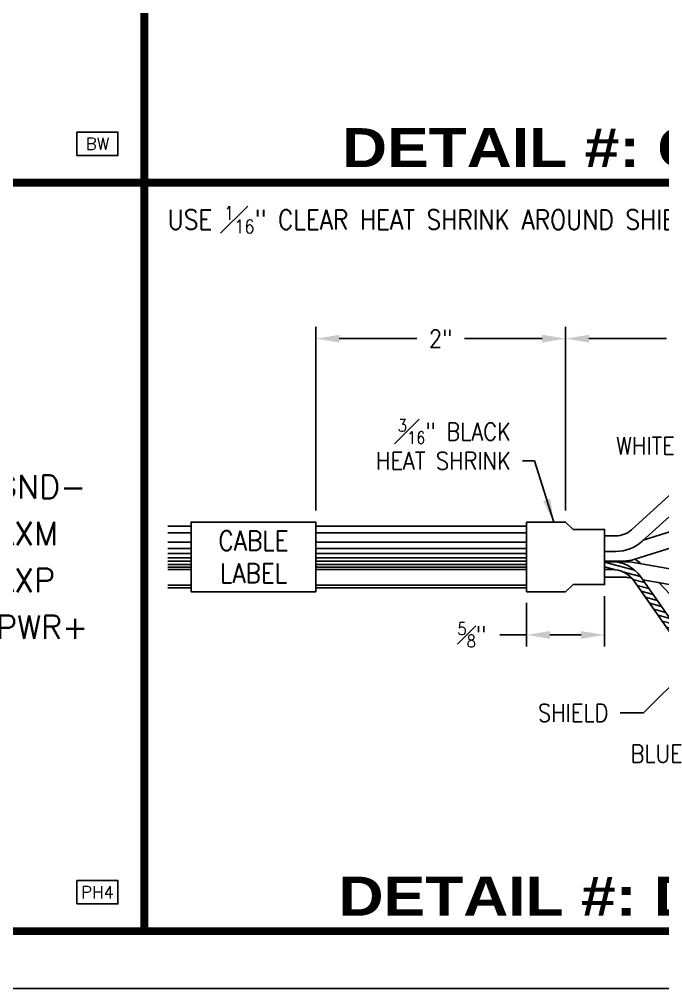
# Model space of a CAD drawing. Header units: inches. Extents: x 0 to 36.7, y 0 to 29.3.
# Drawn here: x 7.73 to 10.306, y 0 to 3.885 of the extents above; entities that cross this region are included whole.
import ezdxf
from ezdxf.enums import TextEntityAlignment as Align

# ---------------------------------------------------------------- set-up
doc = ezdxf.new("R2010")
doc.units = ezdxf.units.IN
doc.header["$MEASUREMENT"] = 0
for name, color, linetype in [('BLACK', 7, 'Continuous'), ('BLUE', 172, 'Continuous'), ('CABLE', 7, 'Continuous'), ('CONDUCTOR', 7, 'Continuous'), ('CONN', 7, 'Continuous'), ('CONN-TXT', 7, 'Continuous'), ('HEAT SHRINK', 7, 'Continuous'), ('RED', 12, 'Continuous'), ('WHITE', 7, 'Continuous')]:
    doc.layers.add(name, color=color, linetype=linetype)
doc.styles.add('Arial Black', font='')
doc.styles.add('CONNECTOR', font='SIMPLEX.shx', dxfattribs={"width": 0.75, "height": 0.0625})
doc.styles.add('ROMANS', font='romans', dxfattribs={"width": 0.875})
doc.styles.get('Arial Black').set_extended_font_data('Arial Black')
doc.dimstyles.new('CONN2', dxfattribs={"dimscale": 0.75, "dimtxt": 0.09375, "dimasz": 0.125, "dimexe": 0.0625, "dimexo": 0.0625, "dimgap": 0.0625, "dimtad": 0, "dimdec": 3, "dimzin": 4, "dimdsep": 46, "dimtxsty": 'ROMANS', "dimcen": 0.0625, "dimadec": 0, "dimazin": 0, "dimtfac": 1, "dimtdec": 3, "dimtofl": 0, "dimtmove": 0, "dimatfit": 3, "dimfxl": 1, "dimtolj": 1, "dimtzin": 0, "dimarcsym": 0})

# ---------------------------------------------------------------- blocks, each defined once
blk = doc.blocks.new('C2.024.01')
at = {"layer": 'CONN', "const_width": 0.0312}
blk.add_lwpolyline([(0, 0), (4, 0), (4, 3), (0, 3)], close=True, dxfattribs=at)
at = {"layer": 'CONN-TXT', "style": 'Arial Black'}
blk.add_text('DETAIL #: C2.024.01', height=0.15625, dxfattribs=at).set_placement((2, 0.0156), align=Align.BOTTOM_CENTER)
blk = doc.blocks.new('*D221')
at = {"layer": 'CONN-TXT', "color": 0, "lineweight": -2, "transparency": 16777216}
for p, q in [((1.6875, 1.6865), (1.6875, 2.4219)), ((2.6875, 1.8594), (2.6875, 2.4219)), ((1.7812, 2.375), (2.0921, 2.375)), ((2.5937, 2.375), (2.2829, 2.375))]:
    blk.add_line(p, q, dxfattribs=at)
at = {"layer": 'CONN-TXT', "color": 0, "transparency": 16777216}
for points in [[(1.7812, 2.3906), (1.7812, 2.3594), (1.6875, 2.375)], [(2.5937, 2.3906), (2.5937, 2.3594), (2.6875, 2.375)]]:
    blk.add_solid(points, dxfattribs=at)
at = {"layer": 'Defpoints', "color": 0, "transparency": 16777216}
for p in [(1.6875, 2.375), (2.6875, 1.8125), (1.6875, 1.6396)]:
    blk.add_point(p, dxfattribs=at)
at = {"layer": 'CONN-TXT', "color": 0, "transparency": 16777216, "insert": (2.1875, 2.375), "char_height": 0.07031, "attachment_point": 5, "style": 'ROMANS'}
blk.add_mtext('\\A1;2"', dxfattribs=at)
blk = doc.blocks.new('*D222')
at = {"layer": 'CONN-TXT', "color": 0, "lineweight": -2, "transparency": 16777216}
for p, q in [((0.6875, 1.6865), (0.6875, 2.4219)), ((1.6875, 1.6865), (1.6875, 2.4219)), ((0.7812, 2.375), (1.0921, 2.375)), ((1.5937, 2.375), (1.2829, 2.375))]:
    blk.add_line(p, q, dxfattribs=at)
at = {"layer": 'CONN-TXT', "color": 0, "transparency": 16777216}
for points in [[(0.7812, 2.3906), (0.7812, 2.3594), (0.6875, 2.375)], [(1.5937, 2.3906), (1.5937, 2.3594), (1.6875, 2.375)]]:
    blk.add_solid(points, dxfattribs=at)
at = {"layer": 'Defpoints', "color": 0, "transparency": 16777216}
for p in [(0.6875, 2.375), (0.6875, 1.6396), (1.6875, 1.6396)]:
    blk.add_point(p, dxfattribs=at)
at = {"layer": 'CONN-TXT', "color": 0, "transparency": 16777216, "insert": (1.1875, 2.375), "char_height": 0.07031, "attachment_point": 5, "style": 'ROMANS'}
blk.add_mtext('\\A1;2"', dxfattribs=at)
blk = doc.blocks.new('ELLIPSE')
at = {"color": 0, "extrusion": (0, 0, -1)}
blk.add_ellipse((0, 0), major_axis=(1, 0), ratio=0.5, dxfattribs=at)
blk = doc.blocks.new('*D224')
at = {"layer": 'CONN-TXT', "color": 0, "lineweight": -2, "transparency": 16777216}
for p, q in [((1.8437, 1.3425), (1.8437, 1.1406)), ((1.5312, 1.3168), (1.5312, 1.1406)), ((1.5312, 1.1875), (1.424, 1.1875)), ((1.75, 1.1875), (1.625, 1.1875))]:
    blk.add_line(p, q, dxfattribs=at)
at = {"layer": 'CONN-TXT', "color": 0, "transparency": 16777216}
for points in [[(1.625, 1.2031), (1.625, 1.1719), (1.5312, 1.1875)], [(1.75, 1.2031), (1.75, 1.1719), (1.8437, 1.1875)]]:
    blk.add_solid(points, dxfattribs=at)
at = {"layer": 'Defpoints', "color": 0, "transparency": 16777216}
for p in [(1.5312, 1.3637), (1.8437, 1.3894), (1.5312, 1.1875)]:
    blk.add_point(p, dxfattribs=at)
at = {"layer": 'CONN-TXT', "color": 0, "transparency": 16777216, "insert": (1.3125, 1.1875), "char_height": 0.070312, "attachment_point": 5, "style": 'ROMANS'}
blk.add_mtext('\\A1;{\\H0.7x;\\S5#8;}"', dxfattribs=at)
blk = doc.blocks.new('INPUT')
blk.add_lwpolyline([(-0.21875, -0.0625), (0, -0.0625), (0, 0.0625), (-0.21875, 0.0625)], close=True)
at = {"style": 'CONNECTOR', "width": 0.75}
blk.add_attdef('CONNECTOR', text='', height=0.0625, dxfattribs=at).set_placement((-0.109375, 0), align=Align.MIDDLE_CENTER)
blk = doc.blocks.new('C2.023.02')
at = {"layer": 'CONN', "const_width": 0.0312}
blk.add_lwpolyline([(0, 0), (4, 0), (4, 3), (0, 3)], close=True, dxfattribs=at)
at = {"layer": 'CONN'}
ref = blk.add_blockref('INPUT', (3.8945, 0.1562), dxfattribs=dict(at, xscale=0.75, yscale=0.75, zscale=0.75))
ref.add_attrib('CONNECTOR', 'BW', dxfattribs={"layer": '0', "height": 0.04875, "style": 'CONNECTOR'}).set_placement((3.8125, 0.1562), align=Align.MIDDLE_CENTER)
at = {"layer": 'CONN-TXT', "style": 'ROMANS', "width": 0.875}
blk.add_attdef('#', text='', height=0.0938, dxfattribs=at).set_placement((3.625, 1.5), align=Align.MIDDLE_LEFT)
blk = doc.blocks.new('DX.025.04')
at = {"layer": 'CONN', "const_width": 0.0312}
blk.add_lwpolyline([(0, 0), (4, 0), (4, 3), (0, 3)], close=True, dxfattribs=at)
at = {"layer": 'CONN'}
ref = blk.add_blockref('INPUT', (3.8945, 0.1562), dxfattribs=dict(at, xscale=0.75, yscale=0.75, zscale=0.75))
ref.add_attrib('CONNECTOR', 'PH4', dxfattribs={"layer": '0', "height": 0.04875, "style": 'CONNECTOR'}).set_placement((3.8125, 0.1562), align=Align.MIDDLE_CENTER)
at = {"layer": 'CONN-TXT', "style": 'ROMANS'}
for s, p in [('GND-', (3.4062, 1.7813)), ('AXM', (3.4062, 1.5938)), ('AXP', (3.4062, 1.4063)), ('PWR+', (3.4062, 1.2188))]:
    blk.add_text(s, height=0.09375, dxfattribs=at).set_placement(p, align=Align.MIDDLE_LEFT)
blk = doc.blocks.new('DX.025.01')
at = {"layer": 'CABLE'}
h = blk.add_hatch(dxfattribs=at)
h.set_pattern_fill('LOG', color=256, scale=0.21, angle=180, style=0, pattern_type=2)
h.set_pattern_definition([(180, (0, 0), (-3e-17, -0.21), []), (180, (-8e-18, -0.06322), (-3e-17, -0.21), []), (180, (-1e-17, -0.1002), (-3e-17, -0.21), []), (180, (-2e-17, -0.12643), (-3e-17, -0.21), []), (180, (-2e-17, -0.14678), (-3e-17, -0.21), []), (180, (-2e-17, -0.16341), (-3e-17, -0.21), []), (180, (-2e-17, -0.17747), (-3e-17, -0.21), []), (180, (-2e-17, -0.18965), (-3e-17, -0.21), []), (180, (-2e-17, -0.2004), (-3e-17, -0.21), [])])
h.paths.add_polyline_path([(1.5312, 1.376), (1.5312, 1.5), (0.6875, 1.5), (0.6875, 1.376)])
h.paths.add_polyline_path([(1.5312, 1.5), (1.5312, 1.624), (0.6875, 1.624), (0.6875, 1.5)])
h.paths.add_polyline_path([(0.0937, 1.5), (0.0937, 1.376), (0.1875, 1.376), (0.1875, 1.5)])
h.paths.add_polyline_path([(0.0937, 1.5), (0.1875, 1.5), (0.1875, 1.624), (0.0937, 1.624)])
at = {"layer": 'CONDUCTOR'}
h = blk.add_hatch(dxfattribs=at)
h.set_pattern_fill('ANSI31', color=256, scale=0.15, angle=300, style=0)
h.set_pattern_definition([(345, (-2.7645, 0.063564), (0.00485286, 0.01811111), [])])
h.paths.add_polyline_path([(2.6625, 1.0937, 0.09902), (2.7166, 1.1046), (2.875, 1.1706), (2.875, 1.2044), (2.7046, 1.1334, -0.09902), (2.6625, 1.125), (2.2525, 1.125, -0.244372), (2.163, 1.1715), (1.9876, 1.4213, 0.244372), (1.8725, 1.4811), (1.8437, 1.4811), (1.8437, 1.4499), (1.8725, 1.4499, -0.244372), (1.962, 1.4033), (2.1374, 1.1536, 0.244372), (2.2525, 1.0937)])
at = {"layer": 'BLACK'}
for points in [[(1.8437, 1.4811), (1.8725, 1.4811, -0.244372), (1.9876, 1.4213), (2.163, 1.1715, 0.244372), (2.2525, 1.125), (2.6625, 1.125, 0.09902), (2.7046, 1.1334), (2.875, 1.2044)], [(1.9656, 1.4911, -0.049465), (1.9901, 1.4725)], [(1.8437, 1.4499), (1.8725, 1.4499, -0.244372), (1.962, 1.4033), (2.1374, 1.1536, 0.244372), (2.2525, 1.0937), (2.6625, 1.0937, 0.09902), (2.7166, 1.1046), (2.875, 1.1706)], [(2.0625, 1.3964), (2.1732, 1.2793, 0.206157), (2.2413, 1.25), (2.6875, 1.25)]]:
    blk.add_lwpolyline(points, format="xyb", dxfattribs=at)
at = {"layer": 'BLUE'}
for points in [[(1.8437, 1.4812), (1.9267, 1.4812, -0.043284), (1.9536, 1.4789), (2.1822, 1.4389, 0.043284), (2.1983, 1.4375), (2.6875, 1.4375)], [(1.8437, 1.4187), (1.9267, 1.4187, -0.043284), (1.9428, 1.4173), (1.9519, 1.4157)], [(1.9971, 1.4078), (2.1714, 1.3773, 0.043284), (2.1983, 1.375), (2.6875, 1.375)]]:
    blk.add_lwpolyline(points, format="xyb", dxfattribs=at)
at = {"layer": 'CABLE'}
for points in [[(0.0937, 1.624), (0.1875, 1.624)], [(0.6875, 1.624), (1.5312, 1.624)], [(0.1875, 1.376), (0.0937, 1.376)], [(1.5312, 1.376), (0.6875, 1.376)]]:
    blk.add_lwpolyline(points, dxfattribs=at)
at = {"layer": 'CONN', "const_width": 0.0312}
blk.add_lwpolyline([(0, 0), (4, 0), (4, 3), (0, 3)], close=True, dxfattribs=at)
at = {"layer": 'CONN-TXT'}
blk.add_lwpolyline([(0.6875, 1.3604), (0.1875, 1.3604), (0.1875, 1.6396), (0.6875, 1.6396)], close=True, dxfattribs=at)
at = {"layer": 'HEAT SHRINK'}
blk.add_lwpolyline([(1.5312, 1.6396), (1.5312, 1.3604), (1.6875, 1.3604), (1.7187, 1.3894), (1.8437, 1.3894), (1.8437, 1.6106), (1.7187, 1.6106), (1.6875, 1.6396), (1.5312, 1.6396)], dxfattribs=at)
at = {"layer": 'RED'}
for points in [[(1.8437, 1.5848), (1.8891, 1.5848, 0.186814), (1.9522, 1.6092), (2.1307, 1.7718, -0.186814), (2.2359, 1.8125), (2.6875, 1.8125)], [(1.8437, 1.5223), (1.8891, 1.5223, 0.186814), (1.9943, 1.563), (2.1728, 1.7256, -0.186814), (2.2359, 1.75), (2.6875, 1.75)]]:
    blk.add_lwpolyline(points, format="xyb", dxfattribs=at)
at = {"layer": 'WHITE'}
for points in [[(1.9988, 1.5671), (2.1598, 1.6178, -0.076362), (2.2067, 1.625), (2.6875, 1.625)], [(1.8437, 1.4838), (1.9183, 1.4838, 0.076362), (1.9652, 1.491), (2.1786, 1.5582, -0.076362), (2.2067, 1.5625), (2.6875, 1.5625)]]:
    blk.add_lwpolyline(points, format="xyb", dxfattribs=at)
at = {"insert": (0.0937, 2.9062), "char_height": 0.078125, "width": 3.046875, "attachment_point": 1, "style": 'ROMANS'}
blk.add_mtext('\\A1;USE {\\H0.6978x;\\S1#16;}" CLEAR HEAT SHRINK AROUND SHIELD', dxfattribs=at)
at = {"layer": 'CABLE', "insert": (0.4375, 1.5), "char_height": 0.07812, "width": 0.5, "attachment_point": 5, "style": 'ROMANS'}
blk.add_mtext('CABLE\\PLABEL', dxfattribs=at)
at = {"layer": 'CONN-TXT', "style": 'Arial Black'}
blk.add_text('DETAIL #: DX.025.01', height=0.15625, dxfattribs=at).set_placement((2, 0.0156), align=Align.BOTTOM_CENTER)
at = {"layer": 'CONN-TXT', "attachment_point": 9, "style": 'ROMANS'}
for s, insert, char_height in [('\\A1;{\\H0.7x;\\S3#16;}" BLACK\\PHEAT SHRINK', (1.4688, 1.8501), 0.070312), ('WHITE', (2.125, 1.9105), 0.07031), ('SHIELD', (1.8594, 0.8398), 0.07031), ('BLUE', (2.1563, 0.6761), 0.07031)]:
    blk.add_mtext(s, dxfattribs=dict(at, insert=insert, char_height=char_height))
at = {"layer": 'CONN-TXT'}
for base, p1, p2, picture, middle in [((0.6875, 2.375), (1.6875, 1.6396), (0.6875, 1.6396), '*D222', (1.1875, 2.375)), ((1.6875, 2.375), (2.6875, 1.8125), (1.6875, 1.6396), '*D221', (2.1875, 2.375))]:
    dim = blk.add_linear_dim(base=base, p1=p1, p2=p2, text='2"', dimstyle='CONN2', dxfattribs=at)
    dim.commit()
    dim.dimension.update_dxf_attribs({"geometry": picture, "text_midpoint": middle})
dim = blk.add_linear_dim(base=(1.5312, 1.1875), p1=(1.8437, 1.3894), p2=(1.5312, 1.3637), text='{\\H0.7x;\\S5#8;}"', dimstyle='CONN2', dxfattribs=at)
dim.commit()
dim.dimension.update_dxf_attribs({"geometry": '*D224', "text_midpoint": (1.3125, 1.1875), "dimtype": 160})
at = {"layer": 'CONN-TXT', "annotation_type": 0, "has_hookline": 1, "hookline_direction": 1}
for points, override, text_width in [([(2.2969, 1.5938), (2.2188, 1.9456), (2.1719, 1.9456)], {"dimasz": 0.078125, "dimgap": 0.0625, "dimtad": 0, "dimldrblk": 'ELLIPSE'}, 0.249), ([(1.6406, 1.6396), (1.5625, 1.8853), (1.5156, 1.8853)], {"dimgap": 0.0625, "dimtad": 0}, 0.5947), ([(2.4844, 1.4062), (2.25, 0.7113), (2.2031, 0.7113)], {"dimasz": 0.078125, "dimgap": 0.0625, "dimtad": 0, "dimldrblk": 'ELLIPSE'}, 0.2139), ([(2.2344, 1.1094), (2, 0.875), (1.9062, 0.875)], {"dimasz": 0.046875, "dimgap": 0.0625, "dimtad": 0, "dimldrblk": 'ELLIPSE'}, 0.2959)]:
    blk.add_leader(points, dimstyle='CONN2', override=override, dxfattribs=dict(at, text_width=text_width))

msp = doc.modelspace()

# ---------------------------------------------------------------- linework, layer by layer
at = {"layer": 'Defpoints', "color": 1}
msp.add_lwpolyline([(0, 29.3), (36.7, 29.3), (36.7, 0), (0, 0)], close=True, dxfattribs=at)

# ---------------------------------------------------------------- block references
for name, p in [('C2.023.02', (4.23, 3.23)), ('C2.024.01', (8.23, 3.23)), ('DX.025.04', (4.23, 0.23)), ('DX.025.01', (8.23, 0.23))]:
    msp.add_blockref(name, p)

doc.saveas('drawing.dxf')
